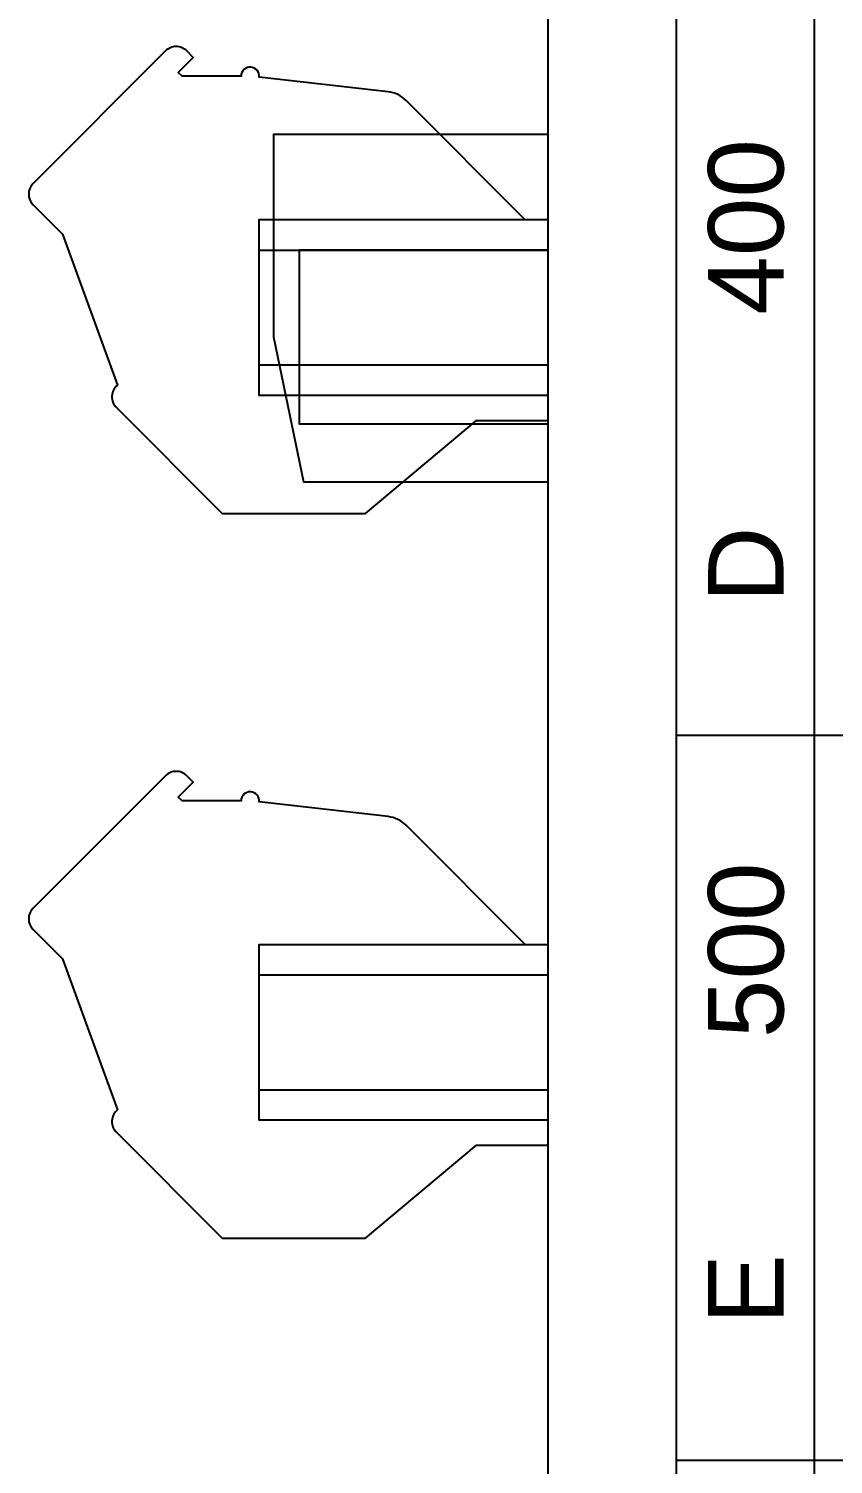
# Model space of a CAD drawing. Extents: x 0.3 to 23.7, y 0.2 to 17.8.
# Drawn here: x 8.674 to 9.723, y 3.17 to 5.042 of the extents above; entities that cross this region are included whole.
import ezdxf

# ---------------------------------------------------------------- set-up
doc = ezdxf.new("R2010")
doc.units = 0
doc.header["$MEASUREMENT"] = 0
for name, color, linetype in [('3_02__B-___3__DI___4__DO__', 7, 'CONTINUOUS'), ('3_03__1-___4__DI___4__DO_E', 7, 'CONTINUOUS'), ('3_04__C-___4__DI___4__DO_F', 7, 'CONTINUOUS'), ('3_05__D-___4__DI___3__DO_E', 7, 'CONTINUOUS'), ('3_06__2A___8__DO__ELECTROM', 7, 'CONTINUOUS'), ('3_07__2B___8__DO__ELECTROM', 7, 'CONTINUOUS'), ('3_08__2C___8__DO_ELECTROME', 7, 'CONTINUOUS'), ('3_09__2D___8__DO_ELECTROME', 7, 'CONTINUOUS'), ('3_10__2G___8__DO_ELECTROME', 7, 'CONTINUOUS'), ('3_11__3-___8__DI', 7, 'CONTINUOUS'), ('3_12__4-___14__DI', 7, 'CONTINUOUS'), ('3_13__5-___8__AI___20_MA_O', 7, 'CONTINUOUS'), ('3_14__6-___4__AI___4__AO__', 7, 'CONTINUOUS'), ('3_15__9-___10__RTD_INPUTS', 7, 'CONTINUOUS'), ('4_02__B-___3__DI___4__DO__', 7, 'CONTINUOUS'), ('4_03__1-___4__DI___4__DO_E', 7, 'CONTINUOUS'), ('4_04__C-___4__DI___4__DO_F', 7, 'CONTINUOUS'), ('4_05__D-___4__DI___3__DO_E', 7, 'CONTINUOUS'), ('4_06__2A___8__DO__ELECTROM', 7, 'CONTINUOUS'), ('4_07__2B___8__DO__ELECTROM', 7, 'CONTINUOUS'), ('4_08__2C___8__DO_ELECTROME', 7, 'CONTINUOUS'), ('4_09__2D___8__DO_ELECTROME', 7, 'CONTINUOUS'), ('4_10__2G___8__DO_ELECTROME', 7, 'CONTINUOUS'), ('4_11__3-___8__DI', 7, 'CONTINUOUS'), ('4_12__4-___14__DI', 7, 'CONTINUOUS'), ('4_13__5-___8__AI___20_MA_O', 7, 'CONTINUOUS'), ('4_14__6-___4__AI___4__AO__', 7, 'CONTINUOUS'), ('6_00_____DWG', 7, 'CONTINUOUS')]:
    doc.layers.add(name, color=color, linetype=linetype)
doc.styles.add('ARIAL', font='arial.ttf')

msp = doc.modelspace()

# ---------------------------------------------------------------- linework, layer by layer
at = {"layer": '3_02__B-___3__DI___4__DO__'}
msp.add_lwpolyline([(9.3216, 4.7925), (9.1662, 4.9479, 0.169586), (9.1428, 4.9592), (8.9746, 4.9783, 0.430941), (8.9636, 4.9915, 0.430926), (8.9511, 4.9797), (8.8741, 4.9797), (8.8692, 4.9846), (8.8887, 5.0041), (8.8803, 5.0125, 0.414218), (8.8525, 5.0125), (8.6799, 4.8399, 0.414213), (8.6799, 4.812), (8.7181, 4.7737), (8.7898, 4.5768, 0.440578), (8.7884, 4.5475), (8.9265, 4.4095), (9.1135, 4.4095), (9.2581, 4.5308), (9.3515, 4.5308)], format="xyb", dxfattribs=at)
for points in [[(9.3515, 4.7922), (8.9743, 4.7922), (8.9743, 4.5638), (9.3515, 4.5638)], [(8.9743, 4.7528), (9.3515, 4.7528)], [(8.9743, 4.6032), (9.3515, 4.6032)]]:
    msp.add_lwpolyline(points, dxfattribs=at)
at = {"layer": '3_03__1-___4__DI___4__DO_E'}
msp.add_lwpolyline([(9.3216, 4.7925), (9.1662, 4.9479, 0.169586), (9.1428, 4.9592), (8.9746, 4.9783, 0.430941), (8.9636, 4.9915, 0.430926), (8.9511, 4.9797), (8.8741, 4.9797), (8.8692, 4.9846), (8.8887, 5.0041), (8.8803, 5.0125, 0.414218), (8.8525, 5.0125), (8.6799, 4.8399, 0.414213), (8.6799, 4.812), (8.7181, 4.7737), (8.7898, 4.5768, 0.440578), (8.7884, 4.5475), (8.9265, 4.4095), (9.1135, 4.4095), (9.2581, 4.5308), (9.3515, 4.5308)], format="xyb", dxfattribs=at)
for points in [[(9.3515, 4.7922), (8.9743, 4.7922), (8.9743, 4.5638), (9.3515, 4.5638)], [(8.9743, 4.7528), (9.3515, 4.7528)], [(8.9743, 4.6032), (9.3515, 4.6032)]]:
    msp.add_lwpolyline(points, dxfattribs=at)
at = {"layer": '3_04__C-___4__DI___4__DO_F'}
msp.add_lwpolyline([(9.3216, 4.7925), (9.1662, 4.9479, 0.169586), (9.1428, 4.9592), (8.9746, 4.9783, 0.430941), (8.9636, 4.9915, 0.430926), (8.9511, 4.9797), (8.8741, 4.9797), (8.8692, 4.9846), (8.8887, 5.0041), (8.8803, 5.0125, 0.414218), (8.8525, 5.0125), (8.6799, 4.8399, 0.414213), (8.6799, 4.812), (8.7181, 4.7737), (8.7898, 4.5768, 0.440578), (8.7884, 4.5475), (8.9265, 4.4095), (9.1135, 4.4095), (9.2581, 4.5308), (9.3515, 4.5308)], format="xyb", dxfattribs=at)
for points in [[(9.3515, 4.7922), (8.9743, 4.7922), (8.9743, 4.5638), (9.3515, 4.5638)], [(8.9743, 4.7528), (9.3515, 4.7528)], [(8.9743, 4.6032), (9.3515, 4.6032)]]:
    msp.add_lwpolyline(points, dxfattribs=at)
at = {"layer": '3_05__D-___4__DI___3__DO_E'}
msp.add_lwpolyline([(9.3216, 4.7925), (9.1662, 4.9479, 0.169586), (9.1428, 4.9592), (8.9746, 4.9783, 0.430941), (8.9636, 4.9915, 0.430926), (8.9511, 4.9797), (8.8741, 4.9797), (8.8692, 4.9846), (8.8887, 5.0041), (8.8803, 5.0125, 0.414218), (8.8525, 5.0125), (8.6799, 4.8399, 0.414213), (8.6799, 4.812), (8.7181, 4.7737), (8.7898, 4.5768, 0.440578), (8.7884, 4.5475), (8.9265, 4.4095), (9.1135, 4.4095), (9.2581, 4.5308), (9.3515, 4.5308)], format="xyb", dxfattribs=at)
for points in [[(9.3515, 4.7922), (8.9743, 4.7922), (8.9743, 4.5638), (9.3515, 4.5638)], [(8.9743, 4.7528), (9.3515, 4.7528)], [(8.9743, 4.6032), (9.3515, 4.6032)]]:
    msp.add_lwpolyline(points, dxfattribs=at)
at = {"layer": '3_06__2A___8__DO__ELECTROM'}
msp.add_lwpolyline([(9.3216, 4.7925), (9.1662, 4.9479, 0.169586), (9.1428, 4.9592), (8.9746, 4.9783, 0.430941), (8.9636, 4.9915, 0.430926), (8.9511, 4.9797), (8.8741, 4.9797), (8.8692, 4.9846), (8.8887, 5.0041), (8.8803, 5.0125, 0.414218), (8.8525, 5.0125), (8.6799, 4.8399, 0.414213), (8.6799, 4.812), (8.7181, 4.7737), (8.7898, 4.5768, 0.440578), (8.7884, 4.5475), (8.9265, 4.4095), (9.1135, 4.4095), (9.2581, 4.5308), (9.3515, 4.5308)], format="xyb", dxfattribs=at)
for points in [[(9.3515, 4.7922), (8.9743, 4.7922), (8.9743, 4.5638), (9.3515, 4.5638)], [(8.9743, 4.7528), (9.3515, 4.7528)], [(8.9743, 4.6032), (9.3515, 4.6032)]]:
    msp.add_lwpolyline(points, dxfattribs=at)
at = {"layer": '3_07__2B___8__DO__ELECTROM'}
msp.add_lwpolyline([(9.3216, 4.7925), (9.1662, 4.9479, 0.169586), (9.1428, 4.9592), (8.9746, 4.9783, 0.430941), (8.9636, 4.9915, 0.430926), (8.9511, 4.9797), (8.8741, 4.9797), (8.8692, 4.9846), (8.8887, 5.0041), (8.8803, 5.0125, 0.414218), (8.8525, 5.0125), (8.6799, 4.8399, 0.414213), (8.6799, 4.812), (8.7181, 4.7737), (8.7898, 4.5768, 0.440578), (8.7884, 4.5475), (8.9265, 4.4095), (9.1135, 4.4095), (9.2581, 4.5308), (9.3515, 4.5308)], format="xyb", dxfattribs=at)
for points in [[(9.3515, 4.7922), (8.9743, 4.7922), (8.9743, 4.5638), (9.3515, 4.5638)], [(8.9743, 4.7528), (9.3515, 4.7528)], [(8.9743, 4.6032), (9.3515, 4.6032)]]:
    msp.add_lwpolyline(points, dxfattribs=at)
at = {"layer": '3_08__2C___8__DO_ELECTROME'}
msp.add_lwpolyline([(9.3216, 4.7925), (9.1662, 4.9479, 0.169586), (9.1428, 4.9592), (8.9746, 4.9783, 0.430941), (8.9636, 4.9915, 0.430926), (8.9511, 4.9797), (8.8741, 4.9797), (8.8692, 4.9846), (8.8887, 5.0041), (8.8803, 5.0125, 0.414218), (8.8525, 5.0125), (8.6799, 4.8399, 0.414213), (8.6799, 4.812), (8.7181, 4.7737), (8.7898, 4.5768, 0.440578), (8.7884, 4.5475), (8.9265, 4.4095), (9.1135, 4.4095), (9.2581, 4.5308), (9.3515, 4.5308)], format="xyb", dxfattribs=at)
for points in [[(9.3515, 4.7922), (8.9743, 4.7922), (8.9743, 4.5638), (9.3515, 4.5638)], [(8.9743, 4.7528), (9.3515, 4.7528)], [(8.9743, 4.6032), (9.3515, 4.6032)]]:
    msp.add_lwpolyline(points, dxfattribs=at)
at = {"layer": '3_09__2D___8__DO_ELECTROME'}
msp.add_lwpolyline([(9.3216, 4.7925), (9.1662, 4.9479, 0.169586), (9.1428, 4.9592), (8.9746, 4.9783, 0.430941), (8.9636, 4.9915, 0.430926), (8.9511, 4.9797), (8.8741, 4.9797), (8.8692, 4.9846), (8.8887, 5.0041), (8.8803, 5.0125, 0.414218), (8.8525, 5.0125), (8.6799, 4.8399, 0.414213), (8.6799, 4.812), (8.7181, 4.7737), (8.7898, 4.5768, 0.440578), (8.7884, 4.5475), (8.9265, 4.4095), (9.1135, 4.4095), (9.2581, 4.5308), (9.3515, 4.5308)], format="xyb", dxfattribs=at)
for points in [[(9.3515, 4.7922), (8.9743, 4.7922), (8.9743, 4.5638), (9.3515, 4.5638)], [(8.9743, 4.7528), (9.3515, 4.7528)], [(8.9743, 4.6032), (9.3515, 4.6032)]]:
    msp.add_lwpolyline(points, dxfattribs=at)
at = {"layer": '3_10__2G___8__DO_ELECTROME'}
msp.add_lwpolyline([(9.3216, 4.7925), (9.1662, 4.9479, 0.169586), (9.1428, 4.9592), (8.9746, 4.9783, 0.430941), (8.9636, 4.9915, 0.430926), (8.9511, 4.9797), (8.8741, 4.9797), (8.8692, 4.9846), (8.8887, 5.0041), (8.8803, 5.0125, 0.414218), (8.8525, 5.0125), (8.6799, 4.8399, 0.414213), (8.6799, 4.812), (8.7181, 4.7737), (8.7898, 4.5768, 0.440578), (8.7884, 4.5475), (8.9265, 4.4095), (9.1135, 4.4095), (9.2581, 4.5308), (9.3515, 4.5308)], format="xyb", dxfattribs=at)
for points in [[(9.3515, 4.7922), (8.9743, 4.7922), (8.9743, 4.5638), (9.3515, 4.5638)], [(8.9743, 4.7528), (9.3515, 4.7528)], [(8.9743, 4.6032), (9.3515, 4.6032)]]:
    msp.add_lwpolyline(points, dxfattribs=at)
at = {"layer": '3_11__3-___8__DI'}
msp.add_lwpolyline([(9.3216, 4.7925), (9.1662, 4.9479, 0.169586), (9.1428, 4.9592), (8.9746, 4.9783, 0.430941), (8.9636, 4.9915, 0.430926), (8.9511, 4.9797), (8.8741, 4.9797), (8.8692, 4.9846), (8.8887, 5.0041), (8.8803, 5.0125, 0.414218), (8.8525, 5.0125), (8.6799, 4.8399, 0.414213), (8.6799, 4.812), (8.7181, 4.7737), (8.7898, 4.5768, 0.440578), (8.7884, 4.5475), (8.9265, 4.4095), (9.1135, 4.4095), (9.2581, 4.5308), (9.3515, 4.5308)], format="xyb", dxfattribs=at)
for points in [[(9.3515, 4.7922), (8.9743, 4.7922), (8.9743, 4.5638), (9.3515, 4.5638)], [(8.9743, 4.7528), (9.3515, 4.7528)], [(8.9743, 4.6032), (9.3515, 4.6032)]]:
    msp.add_lwpolyline(points, dxfattribs=at)
at = {"layer": '3_12__4-___14__DI'}
msp.add_lwpolyline([(9.3216, 4.7925), (9.1662, 4.9479, 0.169586), (9.1428, 4.9592), (8.9746, 4.9783, 0.430941), (8.9636, 4.9915, 0.430926), (8.9511, 4.9797), (8.8741, 4.9797), (8.8692, 4.9846), (8.8887, 5.0041), (8.8803, 5.0125, 0.414218), (8.8525, 5.0125), (8.6799, 4.8399, 0.414213), (8.6799, 4.812), (8.7181, 4.7737), (8.7898, 4.5768, 0.440578), (8.7884, 4.5475), (8.9265, 4.4095), (9.1135, 4.4095), (9.2581, 4.5308), (9.3515, 4.5308)], format="xyb", dxfattribs=at)
for points in [[(9.3515, 4.7922), (8.9743, 4.7922), (8.9743, 4.5638), (9.3515, 4.5638)], [(8.9743, 4.7528), (9.3515, 4.7528)], [(8.9743, 4.6032), (9.3515, 4.6032)]]:
    msp.add_lwpolyline(points, dxfattribs=at)
at = {"layer": '3_13__5-___8__AI___20_MA_O'}
msp.add_lwpolyline([(9.3216, 4.7925), (9.1662, 4.9479, 0.169586), (9.1428, 4.9592), (8.9746, 4.9783, 0.430941), (8.9636, 4.9915, 0.430926), (8.9511, 4.9797), (8.8741, 4.9797), (8.8692, 4.9846), (8.8887, 5.0041), (8.8803, 5.0125, 0.414218), (8.8525, 5.0125), (8.6799, 4.8399, 0.414213), (8.6799, 4.812), (8.7181, 4.7737), (8.7898, 4.5768, 0.440578), (8.7884, 4.5475), (8.9265, 4.4095), (9.1135, 4.4095), (9.2581, 4.5308), (9.3515, 4.5308)], format="xyb", dxfattribs=at)
for points in [[(9.3515, 4.7922), (8.9743, 4.7922), (8.9743, 4.5638), (9.3515, 4.5638)], [(8.9743, 4.7528), (9.3515, 4.7528)], [(8.9743, 4.6032), (9.3515, 4.6032)]]:
    msp.add_lwpolyline(points, dxfattribs=at)
at = {"layer": '3_14__6-___4__AI___4__AO__'}
msp.add_lwpolyline([(9.3216, 4.7925), (9.1662, 4.9479, 0.169586), (9.1428, 4.9592), (8.9746, 4.9783, 0.430941), (8.9636, 4.9915, 0.430926), (8.9511, 4.9797), (8.8741, 4.9797), (8.8692, 4.9846), (8.8887, 5.0041), (8.8803, 5.0125, 0.414218), (8.8525, 5.0125), (8.6799, 4.8399, 0.414213), (8.6799, 4.812), (8.7181, 4.7737), (8.7898, 4.5768, 0.440578), (8.7884, 4.5475), (8.9265, 4.4095), (9.1135, 4.4095), (9.2581, 4.5308), (9.3515, 4.5308)], format="xyb", dxfattribs=at)
for points in [[(9.3515, 4.7922), (8.9743, 4.7922), (8.9743, 4.5638), (9.3515, 4.5638)], [(8.9743, 4.7528), (9.3515, 4.7528)], [(8.9743, 4.6032), (9.3515, 4.6032)]]:
    msp.add_lwpolyline(points, dxfattribs=at)
at = {"layer": '3_15__9-___10__RTD_INPUTS'}
for points in [[(9.3515, 4.9035), (8.9932, 4.9035), (8.9932, 4.6397), (9.0326, 4.4507), (9.3515, 4.4507)], [(9.3515, 4.7529), (9.0267, 4.7529), (9.0267, 4.5265), (9.3515, 4.5265)]]:
    msp.add_lwpolyline(points, dxfattribs=at)
at = {"layer": '4_02__B-___3__DI___4__DO__'}
msp.add_lwpolyline([(9.3216, 3.8475), (9.1662, 4.0029, 0.169586), (9.1428, 4.0142), (8.9746, 4.0333, 0.430941), (8.9636, 4.0465, 0.430926), (8.9511, 4.0347), (8.8741, 4.0347), (8.8692, 4.0396), (8.8887, 4.0591), (8.8803, 4.0675, 0.414218), (8.8525, 4.0675), (8.6799, 3.8949, 0.414213), (8.6799, 3.867), (8.7181, 3.8288), (8.7898, 3.6318, 0.440578), (8.7884, 3.6026), (8.9265, 3.4645), (9.1135, 3.4645), (9.2581, 3.5859), (9.3515, 3.5859)], format="xyb", dxfattribs=at)
for points in [[(9.3515, 3.8472), (8.9743, 3.8472), (8.9743, 3.6188), (9.3515, 3.6188)], [(8.9743, 3.8078), (9.3515, 3.8078)], [(8.9743, 3.6582), (9.3515, 3.6582)]]:
    msp.add_lwpolyline(points, dxfattribs=at)
at = {"layer": '4_03__1-___4__DI___4__DO_E'}
msp.add_lwpolyline([(9.3216, 3.8475), (9.1662, 4.0029, 0.169586), (9.1428, 4.0142), (8.9746, 4.0333, 0.430941), (8.9636, 4.0465, 0.430926), (8.9511, 4.0347), (8.8741, 4.0347), (8.8692, 4.0396), (8.8887, 4.0591), (8.8803, 4.0675, 0.414218), (8.8525, 4.0675), (8.6799, 3.8949, 0.414213), (8.6799, 3.867), (8.7181, 3.8288), (8.7898, 3.6318, 0.440578), (8.7884, 3.6026), (8.9265, 3.4645), (9.1135, 3.4645), (9.2581, 3.5859), (9.3515, 3.5859)], format="xyb", dxfattribs=at)
for points in [[(9.3515, 3.8472), (8.9743, 3.8472), (8.9743, 3.6188), (9.3515, 3.6188)], [(8.9743, 3.8078), (9.3515, 3.8078)], [(8.9743, 3.6582), (9.3515, 3.6582)]]:
    msp.add_lwpolyline(points, dxfattribs=at)
at = {"layer": '4_04__C-___4__DI___4__DO_F'}
msp.add_lwpolyline([(9.3216, 3.8475), (9.1662, 4.0029, 0.169586), (9.1428, 4.0142), (8.9746, 4.0333, 0.430941), (8.9636, 4.0465, 0.430926), (8.9511, 4.0347), (8.8741, 4.0347), (8.8692, 4.0396), (8.8887, 4.0591), (8.8803, 4.0675, 0.414218), (8.8525, 4.0675), (8.6799, 3.8949, 0.414213), (8.6799, 3.867), (8.7181, 3.8288), (8.7898, 3.6318, 0.440578), (8.7884, 3.6026), (8.9265, 3.4645), (9.1135, 3.4645), (9.2581, 3.5859), (9.3515, 3.5859)], format="xyb", dxfattribs=at)
for points in [[(9.3515, 3.8472), (8.9743, 3.8472), (8.9743, 3.6188), (9.3515, 3.6188)], [(8.9743, 3.8078), (9.3515, 3.8078)], [(8.9743, 3.6582), (9.3515, 3.6582)]]:
    msp.add_lwpolyline(points, dxfattribs=at)
at = {"layer": '4_05__D-___4__DI___3__DO_E'}
msp.add_lwpolyline([(9.3216, 3.8475), (9.1662, 4.0029, 0.169586), (9.1428, 4.0142), (8.9746, 4.0333, 0.430941), (8.9636, 4.0465, 0.430926), (8.9511, 4.0347), (8.8741, 4.0347), (8.8692, 4.0396), (8.8887, 4.0591), (8.8803, 4.0675, 0.414218), (8.8525, 4.0675), (8.6799, 3.8949, 0.414213), (8.6799, 3.867), (8.7181, 3.8288), (8.7898, 3.6318, 0.440578), (8.7884, 3.6026), (8.9265, 3.4645), (9.1135, 3.4645), (9.2581, 3.5859), (9.3515, 3.5859)], format="xyb", dxfattribs=at)
for points in [[(9.3515, 3.8472), (8.9743, 3.8472), (8.9743, 3.6188), (9.3515, 3.6188)], [(8.9743, 3.8078), (9.3515, 3.8078)], [(8.9743, 3.6582), (9.3515, 3.6582)]]:
    msp.add_lwpolyline(points, dxfattribs=at)
at = {"layer": '4_06__2A___8__DO__ELECTROM'}
msp.add_lwpolyline([(9.3216, 3.8475), (9.1662, 4.0029, 0.169586), (9.1428, 4.0142), (8.9746, 4.0333, 0.430941), (8.9636, 4.0465, 0.430926), (8.9511, 4.0347), (8.8741, 4.0347), (8.8692, 4.0396), (8.8887, 4.0591), (8.8803, 4.0675, 0.414218), (8.8525, 4.0675), (8.6799, 3.8949, 0.414213), (8.6799, 3.867), (8.7181, 3.8288), (8.7898, 3.6318, 0.440578), (8.7884, 3.6026), (8.9265, 3.4645), (9.1135, 3.4645), (9.2581, 3.5859), (9.3515, 3.5859)], format="xyb", dxfattribs=at)
for points in [[(9.3515, 3.8472), (8.9743, 3.8472), (8.9743, 3.6188), (9.3515, 3.6188)], [(8.9743, 3.8078), (9.3515, 3.8078)], [(8.9743, 3.6582), (9.3515, 3.6582)]]:
    msp.add_lwpolyline(points, dxfattribs=at)
at = {"layer": '4_07__2B___8__DO__ELECTROM'}
msp.add_lwpolyline([(9.3216, 3.8475), (9.1662, 4.0029, 0.169586), (9.1428, 4.0142), (8.9746, 4.0333, 0.430941), (8.9636, 4.0465, 0.430926), (8.9511, 4.0347), (8.8741, 4.0347), (8.8692, 4.0396), (8.8887, 4.0591), (8.8803, 4.0675, 0.414218), (8.8525, 4.0675), (8.6799, 3.8949, 0.414213), (8.6799, 3.867), (8.7181, 3.8288), (8.7898, 3.6318, 0.440578), (8.7884, 3.6026), (8.9265, 3.4645), (9.1135, 3.4645), (9.2581, 3.5859), (9.3515, 3.5859)], format="xyb", dxfattribs=at)
for points in [[(9.3515, 3.8472), (8.9743, 3.8472), (8.9743, 3.6188), (9.3515, 3.6188)], [(8.9743, 3.8078), (9.3515, 3.8078)], [(8.9743, 3.6582), (9.3515, 3.6582)]]:
    msp.add_lwpolyline(points, dxfattribs=at)
at = {"layer": '4_08__2C___8__DO_ELECTROME'}
msp.add_lwpolyline([(9.3216, 3.8475), (9.1662, 4.0029, 0.169586), (9.1428, 4.0142), (8.9746, 4.0333, 0.430941), (8.9636, 4.0465, 0.430926), (8.9511, 4.0347), (8.8741, 4.0347), (8.8692, 4.0396), (8.8887, 4.0591), (8.8803, 4.0675, 0.414218), (8.8525, 4.0675), (8.6799, 3.8949, 0.414213), (8.6799, 3.867), (8.7181, 3.8288), (8.7898, 3.6318, 0.440578), (8.7884, 3.6026), (8.9265, 3.4645), (9.1135, 3.4645), (9.2581, 3.5859), (9.3515, 3.5859)], format="xyb", dxfattribs=at)
for points in [[(9.3515, 3.8472), (8.9743, 3.8472), (8.9743, 3.6188), (9.3515, 3.6188)], [(8.9743, 3.8078), (9.3515, 3.8078)], [(8.9743, 3.6582), (9.3515, 3.6582)]]:
    msp.add_lwpolyline(points, dxfattribs=at)
at = {"layer": '4_09__2D___8__DO_ELECTROME'}
msp.add_lwpolyline([(9.3216, 3.8475), (9.1662, 4.0029, 0.169586), (9.1428, 4.0142), (8.9746, 4.0333, 0.430941), (8.9636, 4.0465, 0.430926), (8.9511, 4.0347), (8.8741, 4.0347), (8.8692, 4.0396), (8.8887, 4.0591), (8.8803, 4.0675, 0.414218), (8.8525, 4.0675), (8.6799, 3.8949, 0.414213), (8.6799, 3.867), (8.7181, 3.8288), (8.7898, 3.6318, 0.440578), (8.7884, 3.6026), (8.9265, 3.4645), (9.1135, 3.4645), (9.2581, 3.5859), (9.3515, 3.5859)], format="xyb", dxfattribs=at)
for points in [[(9.3515, 3.8472), (8.9743, 3.8472), (8.9743, 3.6188), (9.3515, 3.6188)], [(8.9743, 3.8078), (9.3515, 3.8078)], [(8.9743, 3.6582), (9.3515, 3.6582)]]:
    msp.add_lwpolyline(points, dxfattribs=at)
at = {"layer": '4_10__2G___8__DO_ELECTROME'}
msp.add_lwpolyline([(9.3216, 3.8475), (9.1662, 4.0029, 0.169586), (9.1428, 4.0142), (8.9746, 4.0333, 0.430941), (8.9636, 4.0465, 0.430926), (8.9511, 4.0347), (8.8741, 4.0347), (8.8692, 4.0396), (8.8887, 4.0591), (8.8803, 4.0675, 0.414218), (8.8525, 4.0675), (8.6799, 3.8949, 0.414213), (8.6799, 3.867), (8.7181, 3.8288), (8.7898, 3.6318, 0.440578), (8.7884, 3.6026), (8.9265, 3.4645), (9.1135, 3.4645), (9.2581, 3.5859), (9.3515, 3.5859)], format="xyb", dxfattribs=at)
for points in [[(9.3515, 3.8472), (8.9743, 3.8472), (8.9743, 3.6188), (9.3515, 3.6188)], [(8.9743, 3.8078), (9.3515, 3.8078)], [(8.9743, 3.6582), (9.3515, 3.6582)]]:
    msp.add_lwpolyline(points, dxfattribs=at)
at = {"layer": '4_11__3-___8__DI'}
msp.add_lwpolyline([(9.3216, 3.8475), (9.1662, 4.0029, 0.169586), (9.1428, 4.0142), (8.9746, 4.0333, 0.430941), (8.9636, 4.0465, 0.430926), (8.9511, 4.0347), (8.8741, 4.0347), (8.8692, 4.0396), (8.8887, 4.0591), (8.8803, 4.0675, 0.414218), (8.8525, 4.0675), (8.6799, 3.8949, 0.414213), (8.6799, 3.867), (8.7181, 3.8288), (8.7898, 3.6318, 0.440578), (8.7884, 3.6026), (8.9265, 3.4645), (9.1135, 3.4645), (9.2581, 3.5859), (9.3515, 3.5859)], format="xyb", dxfattribs=at)
for points in [[(9.3515, 3.8472), (8.9743, 3.8472), (8.9743, 3.6188), (9.3515, 3.6188)], [(8.9743, 3.8078), (9.3515, 3.8078)], [(8.9743, 3.6582), (9.3515, 3.6582)]]:
    msp.add_lwpolyline(points, dxfattribs=at)
at = {"layer": '4_12__4-___14__DI'}
msp.add_lwpolyline([(9.3216, 3.8475), (9.1662, 4.0029, 0.169586), (9.1428, 4.0142), (8.9746, 4.0333, 0.430941), (8.9636, 4.0465, 0.430926), (8.9511, 4.0347), (8.8741, 4.0347), (8.8692, 4.0396), (8.8887, 4.0591), (8.8803, 4.0675, 0.414218), (8.8525, 4.0675), (8.6799, 3.8949, 0.414213), (8.6799, 3.867), (8.7181, 3.8288), (8.7898, 3.6318, 0.440578), (8.7884, 3.6026), (8.9265, 3.4645), (9.1135, 3.4645), (9.2581, 3.5859), (9.3515, 3.5859)], format="xyb", dxfattribs=at)
for points in [[(9.3515, 3.8472), (8.9743, 3.8472), (8.9743, 3.6188), (9.3515, 3.6188)], [(8.9743, 3.8078), (9.3515, 3.8078)], [(8.9743, 3.6582), (9.3515, 3.6582)]]:
    msp.add_lwpolyline(points, dxfattribs=at)
at = {"layer": '4_13__5-___8__AI___20_MA_O'}
msp.add_lwpolyline([(9.3216, 3.8475), (9.1662, 4.0029, 0.169586), (9.1428, 4.0142), (8.9746, 4.0333, 0.430941), (8.9636, 4.0465, 0.430926), (8.9511, 4.0347), (8.8741, 4.0347), (8.8692, 4.0396), (8.8887, 4.0591), (8.8803, 4.0675, 0.414218), (8.8525, 4.0675), (8.6799, 3.8949, 0.414213), (8.6799, 3.867), (8.7181, 3.8288), (8.7898, 3.6318, 0.440578), (8.7884, 3.6026), (8.9265, 3.4645), (9.1135, 3.4645), (9.2581, 3.5859), (9.3515, 3.5859)], format="xyb", dxfattribs=at)
for points in [[(9.3515, 3.8472), (8.9743, 3.8472), (8.9743, 3.6188), (9.3515, 3.6188)], [(8.9743, 3.8078), (9.3515, 3.8078)], [(8.9743, 3.6582), (9.3515, 3.6582)]]:
    msp.add_lwpolyline(points, dxfattribs=at)
at = {"layer": '4_14__6-___4__AI___4__AO__'}
msp.add_lwpolyline([(9.3216, 3.8475), (9.1662, 4.0029, 0.169586), (9.1428, 4.0142), (8.9746, 4.0333, 0.430941), (8.9636, 4.0465, 0.430926), (8.9511, 4.0347), (8.8741, 4.0347), (8.8692, 4.0396), (8.8887, 4.0591), (8.8803, 4.0675, 0.414218), (8.8525, 4.0675), (8.6799, 3.8949, 0.414213), (8.6799, 3.867), (8.7181, 3.8288), (8.7898, 3.6318, 0.440578), (8.7884, 3.6026), (8.9265, 3.4645), (9.1135, 3.4645), (9.2581, 3.5859), (9.3515, 3.5859)], format="xyb", dxfattribs=at)
for points in [[(9.3515, 3.8472), (8.9743, 3.8472), (8.9743, 3.6188), (9.3515, 3.6188)], [(8.9743, 3.8078), (9.3515, 3.8078)], [(8.9743, 3.6582), (9.3515, 3.6582)]]:
    msp.add_lwpolyline(points, dxfattribs=at)
at = {"layer": '6_00_____DWG'}
msp.add_lwpolyline([(9.3515, 8.8524), (14.4705, 8.8524), (14.4705, 1.569), (9.3515, 1.569)], close=True, dxfattribs=at)
msp.add_lwpolyline([(13.3087, 8.3481), (9.5987, 8.3481, 0.414213), (9.5187, 8.2681), (9.5187, 2.1031, 0.414212), (9.5987, 2.0231), (13.3087, 2.0231, 0.414211), (13.3887, 2.1031), (13.3887, 8.2681, 0.414219)], format="xyb", close=True, dxfattribs=at)
for points in [[(9.6985, 8.3481), (9.6985, 2.0231)], [(13.3887, 4.1198), (9.5187, 4.1198)], [(13.3887, 3.1748), (9.5187, 3.1748)]]:
    msp.add_lwpolyline(points, dxfattribs=at)

# ---------------------------------------------------------------- texts
at = {"layer": '6_00_____DWG', "style": 'ARIAL'}
for s, height, p in [('400', 0.09833, (9.6585, 4.6685)), ('D', 0.0983, (9.6585, 4.2932)), ('500', 0.09833, (9.6585, 3.7254)), ('E', 0.0983, (9.6585, 3.3522))]:
    msp.add_text(s, height=height, rotation=90, dxfattribs=at).set_placement(p)

doc.saveas('drawing.dxf')
